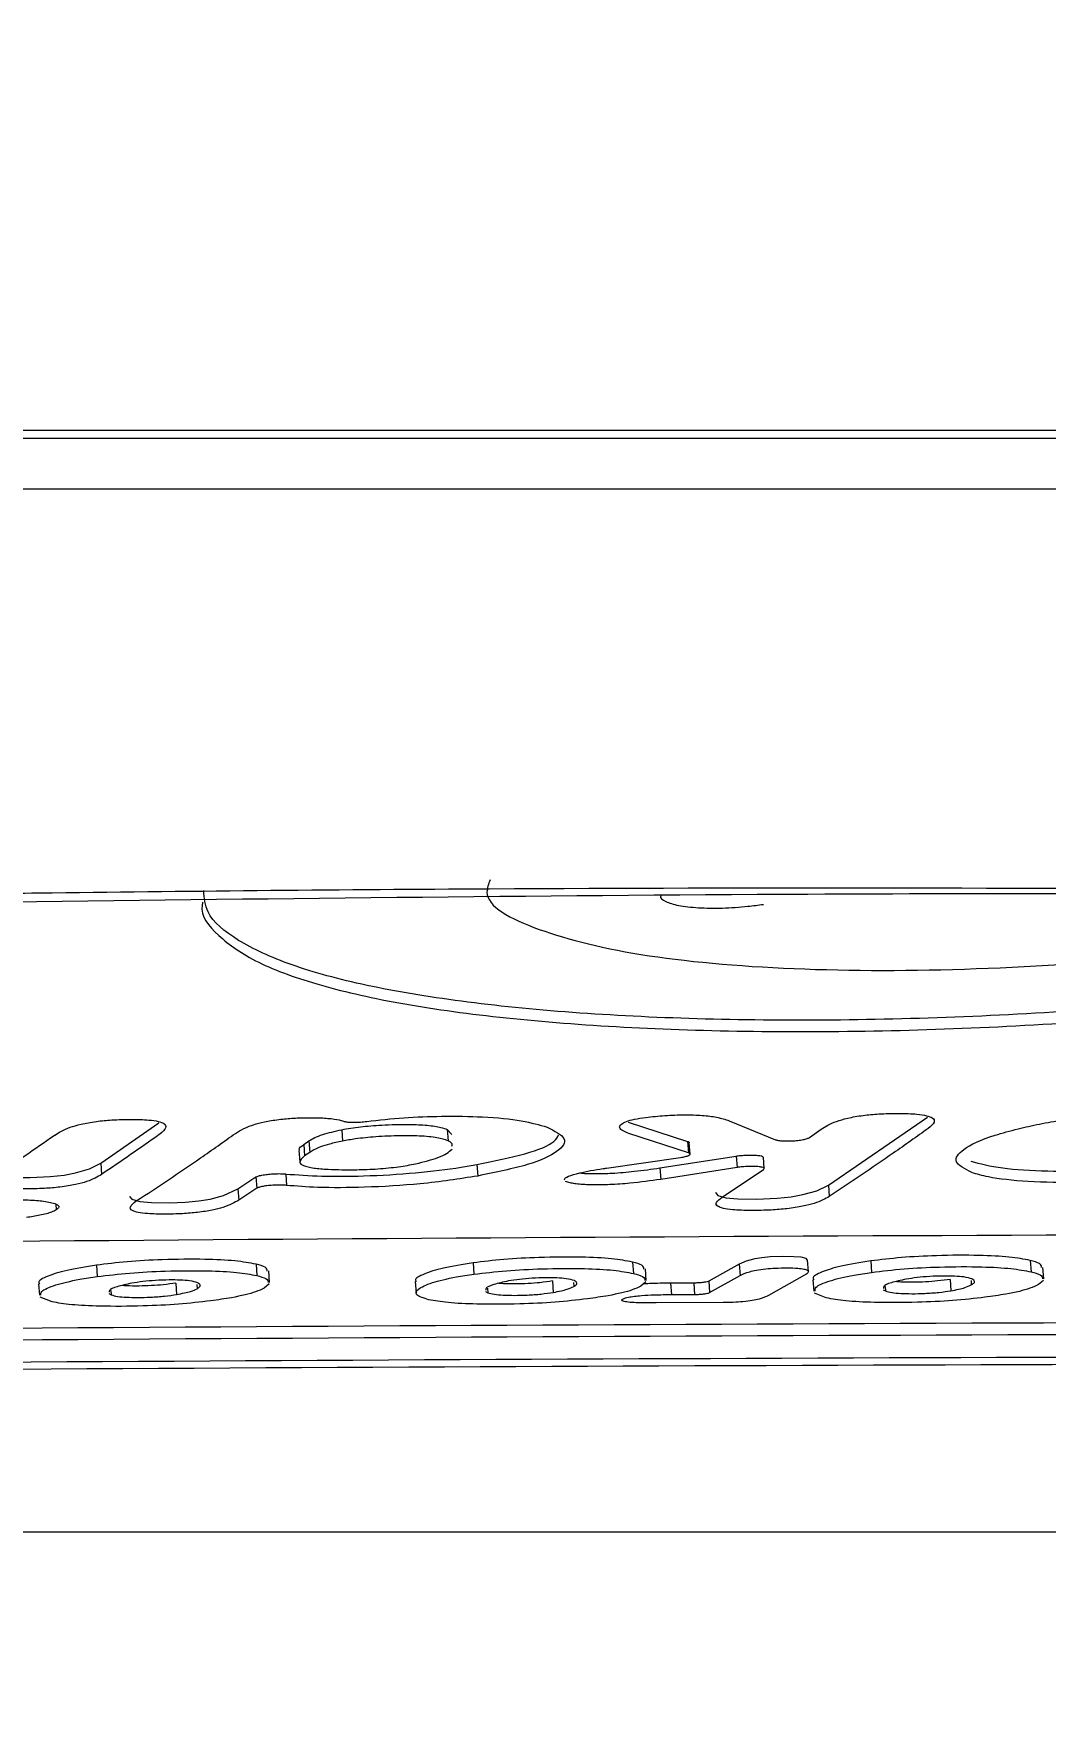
# Model space of a CAD drawing. Header units: millimetres. Extents: x -7735 to 7893, y -6545 to 6034.
# Drawn here: x 4728.61 to 4745.86, y -118.87 to -90.34 of the extents above; entities that cross this region are included whole.
import ezdxf

# ---------------------------------------------------------------- set-up
doc = ezdxf.new("R2010")
doc.units = ezdxf.units.MM
for name, color, linetype in [('DIKOM_ОБЪЕКТ', 7, 'Continuous'), ('DIKOM_РАЗМЕР_ЗОНА', 7, 'Continuous'), ('DIKOM_РАЗМЕР_ОБЪЕКТА', 7, 'Continuous')]:
    doc.layers.add(name, color=color, linetype=linetype)
doc.styles.add('style1', font='arial.ttf', dxfattribs={"width": 0.8})
doc.dimstyles.new('1-50', dxfattribs={"dimtxt": 300, "dimasz": 200, "dimexe": 100, "dimexo": 0, "dimgap": 100, "dimtad": 1, "dimtxsty": 'style1', "dimcen": 200, "dimclrd": 7, "dimclre": 7, "dimclrt": 7, "dimadec": 1, "dimazin": 2, "dimtfac": 1, "dimtmove": 0, "dimatfit": 2, "dimfxl": 0, "dimlwd": 25, "dimlwe": 18, "dimarcsym": 0})

# ---------------------------------------------------------------- blocks, each defined once
blk = doc.blocks.new('*D0')
at = {"layer": 'Defpoints', "color": 0, "transparency": 16777216}
for p in [(5893.216, 882.098), (-4595.736, 266.125), (5893.216, -5840.173)]:
    blk.add_point(p, dxfattribs=at)
at = {"layer": 'DIKOM_РАЗМЕР_ОБЪЕКТА', "color": 7, "lineweight": 18, "transparency": 16777216}
for p, q in [((5893.216, 882.098), (5893.216, -5940.173)), ((-4595.736, 266.125), (-4595.736, -5940.173))]:
    blk.add_line(p, q, dxfattribs=at)
at = {"layer": 'DIKOM_РАЗМЕР_ОБЪЕКТА', "color": 7, "lineweight": 25, "transparency": 16777216}
blk.add_line((-4395.736, -5840.173), (5693.216, -5840.173), dxfattribs=at)
at = {"layer": 'DIKOM_РАЗМЕР_ОБЪЕКТА', "color": 7, "transparency": 16777216}
for points in [[(-4395.736, -5806.84), (-4395.736, -5873.507), (-4595.736, -5840.173)], [(5693.216, -5806.84), (5693.216, -5873.507), (5893.216, -5840.173)]]:
    blk.add_solid(points, dxfattribs=at)
at = {"layer": 'DIKOM_РАЗМЕР_ОБЪЕКТА', "color": 7, "transparency": 16777216, "insert": (648.74, -5587.002), "char_height": 300, "attachment_point": 5, "style": 'style1'}
blk.add_mtext('10450', dxfattribs=at)
blk = doc.blocks.new('*D3')
at = {"layer": 'Defpoints', "color": 0, "transparency": 16777216}
for p in [(-6112.558, 266.125), (7893.216, 266.125), (7893.216, -6445.106)]:
    blk.add_point(p, dxfattribs=at)
at = {"layer": 'DIKOM_РАЗМЕР_ЗОНА', "color": 7, "lineweight": 18, "transparency": 16777216}
for p, q in [((-6112.558, 266.125), (-6112.558, -6545.106)), ((7893.216, 266.125), (7893.216, -6545.106))]:
    blk.add_line(p, q, dxfattribs=at)
at = {"layer": 'DIKOM_РАЗМЕР_ЗОНА', "color": 7, "lineweight": 25, "transparency": 16777216}
blk.add_line((-5912.558, -6445.106), (7693.216, -6445.106), dxfattribs=at)
at = {"layer": 'DIKOM_РАЗМЕР_ЗОНА', "color": 7, "transparency": 16777216}
for points in [[(-5912.558, -6411.773), (-5912.558, -6478.44), (-6112.558, -6445.106)], [(7693.216, -6411.773), (7693.216, -6478.44), (7893.216, -6445.106)]]:
    blk.add_solid(points, dxfattribs=at)
at = {"layer": 'DIKOM_РАЗМЕР_ЗОНА', "color": 7, "transparency": 16777216, "insert": (890.329, -6191.832), "char_height": 300, "attachment_point": 5, "style": 'style1'}
blk.add_mtext('13950', dxfattribs=at)

msp = doc.modelspace()

# ---------------------------------------------------------------- linework, layer by layer
at = {"layer": 'DIKOM_ОБЪЕКТ', "color": 7, "linetype": 'Continuous', "lineweight": 15}
for p, q in [((4659.227, -97.238), (4936.9, -97.238)), ((4659.485, -97.103), (4936.9, -97.103)), ((4936.899, -98.106), (4658.591, -98.106)), ((4729.761, -109.591), (4730.751, -108.903)), ((4738.748, -108.894), (4739.763, -109.223)), ((4740.469, -108.869), (4741.26, -109.193)), ((4742.162, -109.966), (4743.851, -108.806)), ((4733.219, -109.275), (4733.307, -109.214)), ((4733.307, -109.214), (4733.321, -109.408)), ((4733.867, -109.022), (4733.88, -109.216)), ((4735.664, -109.018), (4735.741, -109.106)), ((4735.664, -109.018), (4735.678, -109.211)), ((4739.777, -109.417), (4738.761, -109.088)), ((4739.763, -109.223), (4739.777, -109.417)), ((4739.805, -109.438), (4739.791, -109.244)), ((4741.839, -109.155), (4742.04, -109.012)), ((4733.137, -109.378), (4733.151, -109.572)), ((4733.219, -109.275), (4733.232, -109.469)), ((4733.321, -109.408), (4733.232, -109.469)), ((4738.379, -109.677), (4739.641, -109.495)), ((4739.29, -109.674), (4740.59, -109.472)), ((4740.59, -109.472), (4740.604, -109.665)), ((4741.066, -109.685), (4741.053, -109.491)), ((4729.761, -109.591), (4729.774, -109.785)), ((4732.912, -109.777), (4732.925, -109.971)), ((4736.171, -109.617), (4736.185, -109.811)), ((4739.29, -109.674), (4739.304, -109.868)), ((4740.604, -109.665), (4739.304, -109.868)), ((4740.352, -110.17), (4741.056, -109.7)), ((4732.097, -110.029), (4732.404, -109.827)), ((4732.097, -110.029), (4732.111, -110.223)), ((4732.418, -110.021), (4732.111, -110.223)), ((4732.404, -109.827), (4732.418, -110.021)), ((4737.776, -109.931), (4737.68, -109.902)), ((4742.162, -109.966), (4742.176, -110.16)), ((4728.991, -110.289), (4728.999, -110.389)), ((4741.821, -111.439), (4741.807, -111.244)), ((4745.603, -111.25), (4745.616, -111.444)), ((4729.685, -111.33), (4729.699, -111.524)), ((4732.405, -111.313), (4732.419, -111.508)), ((4732.636, -111.624), (4732.622, -111.429)), ((4736.105, -111.291), (4736.12, -111.485)), ((4738.825, -111.278), (4738.839, -111.472)), ((4739.057, -111.589), (4739.043, -111.395)), ((4740.643, -111.313), (4740.124, -111.604)), ((4740.138, -111.798), (4740.656, -111.508)), ((4740.643, -111.313), (4740.656, -111.508)), ((4741.757, -111.503), (4741.142, -111.847)), ((4742.883, -111.259), (4742.897, -111.453)), ((4745.834, -111.562), (4745.82, -111.368)), ((4728.699, -111.65), (4728.713, -111.844)), ((4729.898, -111.815), (4729.938, -111.837)), ((4729.932, -111.76), (4729.938, -111.837)), ((4731.038, -111.635), (4731.052, -111.83)), ((4731.395, -111.659), (4731.4, -111.731)), ((4732.63, -111.651), (4732.546, -111.722)), ((4735.12, -111.611), (4735.134, -111.805)), ((4736.319, -111.778), (4736.358, -111.8)), ((4736.352, -111.723), (4736.358, -111.8)), ((4737.459, -111.6), (4737.473, -111.794)), ((4737.816, -111.623), (4737.821, -111.695)), ((4739.051, -111.616), (4738.967, -111.687)), ((4739.866, -111.635), (4739.473, -111.637)), ((4739.473, -111.637), (4739.487, -111.831)), ((4739.866, -111.635), (4739.88, -111.83)), ((4740.124, -111.604), (4740.138, -111.798)), ((4741.897, -111.58), (4741.911, -111.774)), ((4742.125, -111.888), (4741.926, -111.805)), ((4743.096, -111.748), (4743.135, -111.77)), ((4743.13, -111.693), (4743.135, -111.77)), ((4744.236, -111.572), (4744.25, -111.766)), ((4744.593, -111.594), (4744.598, -111.667)), ((4745.829, -111.589), (4745.744, -111.661)), ((4728.928, -111.956), (4728.728, -111.874)), ((4740.366, -111.969), (4739.224, -111.974)), ((4739.487, -111.831), (4739.88, -111.83)), ((4660.843, -115.875), (4898.889, -115.875))]:
    msp.add_line(p, q, dxfattribs=at)
at = {"layer": 'DIKOM_ОБЪЕКТ', "color": 7, "linetype": 'Continuous', "lineweight": 15, "flags": 128}
for points in [[(4727.869, -109.727), (4727.868, -109.728), (4727.909, -109.776), (4728.045, -109.815), (4728.246, -109.834), (4728.553, -109.837), (4728.899, -109.821), (4729.133, -109.795), (4729.329, -109.759), (4729.564, -109.69), (4729.761, -109.591), (4729.761, -109.591)], [(4730.249, -110.16), (4730.247, -110.161), (4730.288, -110.208), (4730.424, -110.245), (4730.626, -110.263), (4730.93, -110.267), (4731.205, -110.255), (4731.43, -110.234), (4731.622, -110.203), (4731.851, -110.143), (4732.097, -110.029), (4732.097, -110.029)], [(4740.236, -110.093), (4740.236, -110.094), (4740.277, -110.142), (4740.416, -110.181), (4740.621, -110.199), (4740.935, -110.204), (4741.291, -110.189), (4741.529, -110.164), (4741.728, -110.129), (4741.966, -110.062), (4742.162, -109.966), (4742.162, -109.966)], [(4741.806, -111.245), (4741.807, -111.244), (4741.782, -111.217), (4741.697, -111.196), (4741.572, -111.186), (4741.381, -111.183), (4741.167, -111.191), (4741.025, -111.205), (4740.907, -111.224), (4740.761, -111.262), (4740.643, -111.313), (4740.643, -111.313)]]:
    msp.add_lwpolyline(points, dxfattribs=at)
at = {"layer": 'DIKOM_ОБЪЕКТ', "color": 7, "linetype": 'Continuous', "lineweight": 15}
for points, knots in [([(4659.485, 629.354), (4661.513, 627.016), (4667.017, 620.672), (4675.714, 609.372), (4685.449, 595.203), (4694.771, 579.964), (4703.645, 563.748), (4712.027, 546.623), (4719.886, 528.637), (4727.198, 509.801), (4733.963, 490.165), (4740.163, 469.796), (4745.772, 448.79), (4750.761, 427.245), (4755.111, 405.221), (4758.8, 382.748), (4761.836, 359.872), (4764.214, 336.666), (4765.926, 313.24), (4766.961, 289.702), (4767.311, 266.125), (4766.961, 242.548), (4765.926, 219.01), (4764.214, 195.584), (4761.836, 172.378), (4758.8, 149.501), (4755.111, 127.028), (4750.761, 105.005), (4745.772, 83.46), (4740.163, 62.454), (4733.962, 42.085), (4727.198, 22.448), (4720.225, 4.494), (4713.136, -11.884), (4706.016, -26.803), (4698.516, -41.064), (4690.67, -54.605), (4682.551, -67.311), (4674.179, -79.147), (4666.49, -89.03), (4661.513, -94.766), (4659.485, -97.103)], [0, 0, 0, 0, 0.015653, 0.042491, 0.069412, 0.096377, 0.123342, 0.150264, 0.177101, 0.203938, 0.23086, 0.257824, 0.284789, 0.311711, 0.338548, 0.365385, 0.392306, 0.419271, 0.446235, 0.473156, 0.499993, 0.52683, 0.553752, 0.580716, 0.607681, 0.634603, 0.66144, 0.688277, 0.715198, 0.742163, 0.769127, 0.796049, 0.822886, 0.845964, 0.869165, 0.892393, 0.915621, 0.938822, 0.961584, 0.984347, 1, 1, 1, 1]), ([(4597.642, -143.228), (4598.201, -142.99), (4600.698, -141.925), (4605.095, -139.724), (4610.827, -136.619), (4616.511, -133.188), (4622.145, -129.462), (4627.723, -125.436), (4633.242, -121.116), (4638.698, -116.503), (4644.086, -111.602), (4649.402, -106.417), (4654.642, -100.951), (4659.803, -95.208), (4664.879, -89.194), (4669.868, -82.911), (4674.766, -76.367), (4679.569, -69.565), (4684.273, -62.51), (4688.874, -55.208), (4693.371, -47.665), (4697.758, -39.885), (4702.033, -31.876), (4706.193, -23.643), (4710.235, -15.192), (4714.155, -6.529), (4717.951, 2.338), (4721.619, 11.403), (4725.158, 20.66), (4728.564, 30.101), (4731.835, 39.719), (4734.969, 49.507), (4737.963, 59.458), (4740.815, 69.564), (4743.523, 79.818), (4746.084, 90.212), (4748.498, 100.738), (4750.762, 111.388), (4752.874, 122.154), (4754.833, 133.029), (4756.638, 144.003), (4758.287, 155.069), (4759.779, 166.218), (4761.112, 177.443), (4762.286, 188.734), (4763.3, 200.083), (4764.154, 211.482), (4764.845, 222.922), (4765.375, 234.394), (4765.741, 245.89), (4765.93, 256.137), (4765.956, 262.55), (4765.966, 265.124)], [0, 0, 0, 0, 0.005877, 0.026267, 0.046664, 0.067067, 0.087475, 0.107888, 0.128305, 0.148726, 0.16915, 0.189577, 0.210006, 0.230437, 0.25087, 0.271303, 0.291737, 0.312171, 0.332606, 0.35304, 0.373475, 0.393909, 0.414343, 0.434776, 0.455209, 0.475641, 0.496073, 0.516504, 0.536935, 0.557365, 0.577794, 0.598223, 0.618652, 0.63908, 0.659507, 0.679934, 0.700361, 0.720787, 0.741213, 0.761639, 0.782064, 0.802489, 0.822914, 0.843338, 0.863763, 0.884187, 0.904611, 0.925035, 0.945458, 0.965882, 0.986306, 1, 1, 1, 1]), ([(4727.071, -105.008), (4727.691, -105), (4730.795, -104.959), (4742.92, -104.842), (4754.47, -104.95), (4763.525, -105.035)], [0, 0, 0, 0, 0.051225, 0.256129, 1, 1, 1, 1]), ([(4757.381, -105.091), (4757.039, -105.211), (4756.196, -105.51), (4754.338, -105.964), (4752.024, -106.395), (4749.493, -106.73), (4747.071, -106.96), (4744.617, -107.106), (4742.201, -107.169), (4739.895, -107.146), (4737.759, -107.039), (4735.861, -106.847), (4734.242, -106.576), (4732.958, -106.226), (4732.051, -105.805), (4731.546, -105.376), (4731.522, -105.071), (4731.513, -104.948)], [0, 0, 0, 0, 0.046606, 0.115008, 0.201441, 0.269803, 0.33817, 0.406542, 0.474902, 0.543228, 0.611539, 0.679875, 0.748217, 0.816648, 0.885082, 0.953582, 1, 1, 1, 1]), ([(4736.396, -104.765), (4736.368, -104.835), (4736.241, -105.163), (4737.118, -105.635), (4738.962, -106.096), (4741.683, -106.324), (4744.858, -106.309), (4747.781, -106.092), (4749.431, -105.843), (4750.067, -105.747)], [0, 0, 0, 0, 0.046386, 0.215797, 0.385349, 0.554916, 0.724331, 0.893652, 1, 1, 1, 1]), ([(4726.91, -105.154), (4731.587, -105.096), (4742.411, -104.962), (4754.57, -104.997), (4762.061, -105.15), (4763.363, -105.176)], [0, 0, 0, 0, 0.385976, 0.893255, 1, 1, 1, 1]), ([(4731.499, -105.145), (4731.494, -105.163), (4731.44, -105.368), (4731.731, -105.719), (4732.379, -106.182), (4733.465, -106.573), (4734.886, -106.892), (4736.633, -107.13), (4738.64, -107.288), (4740.86, -107.359), (4743.222, -107.347), (4745.662, -107.248), (4748.111, -107.067), (4750.497, -106.803), (4752.761, -106.463), (4754.821, -106.049), (4756.596, -105.593), (4757.502, -105.253), (4757.928, -105.093)], [0, 0, 0, 0, 0.006252, 0.072975, 0.139696, 0.206521, 0.273337, 0.340191, 0.407056, 0.473834, 0.540615, 0.607308, 0.674011, 0.740699, 0.807384, 0.874151, 0.940912, 1, 1, 1, 1]), ([(4739.305, -105.038), (4739.304, -105.039), (4739.283, -105.075), (4739.376, -105.136), (4739.591, -105.206), (4739.936, -105.245), (4740.35, -105.25), (4740.741, -105.225), (4740.967, -105.194), (4741.054, -105.182)], [0, 0, 0, 0, 0.008934, 0.185132, 0.361369, 0.537587, 0.713802, 0.889769, 1, 1, 1, 1]), ([(4728.975, -109.114), (4729.047, -109.069), (4729.149, -109.005), (4729.415, -108.926), (4729.665, -108.88), (4729.969, -108.851), (4730.281, -108.843), (4730.563, -108.851), (4730.75, -108.879), (4730.862, -108.924), (4730.884, -108.998), (4730.809, -109.06), (4730.765, -109.096)], [0, 0, 0, 0, 0.18782, 0.2696846, 0.3525515, 0.4243366, 0.5118665, 0.6038018, 0.6699952, 0.7360156, 0.8459344, 1, 1, 1, 1]), ([(4732.055, -109.084), (4732.144, -109.03), (4732.261, -108.957), (4732.597, -108.875), (4732.846, -108.839), (4733.143, -108.818), (4733.435, -108.815), (4733.697, -108.831), (4733.831, -108.856), (4733.885, -108.873), (4733.897, -108.877)], [0, 0, 0, 0, 0.320452, 0.424591, 0.529742, 0.621747, 0.753273, 0.860892, 0.968325, 1, 1, 1, 1]), ([(4733.867, -109.022), (4733.97, -109.004), (4734.177, -108.969), (4734.585, -108.937), (4734.983, -108.928), (4735.336, -108.943), (4735.552, -108.976), (4735.631, -109.005), (4735.664, -109.018)], [0, 0, 0, 0, 0.167121, 0.334719, 0.551299, 0.716195, 0.88151, 1, 1, 1, 1]), ([(4733.897, -108.877), (4733.915, -108.881), (4733.949, -108.89), (4734.035, -108.896), (4734.135, -108.896), (4734.224, -108.89), (4734.275, -108.884), (4734.292, -108.882)], [0, 0, 0, 0, 0.219088, 0.439356, 0.658211, 0.877926, 1, 1, 1, 1]), ([(4734.292, -108.882), (4734.502, -108.858), (4734.92, -108.811), (4735.611, -108.788), (4736.321, -108.797), (4736.97, -108.862), (4737.235, -108.94), (4737.367, -108.979)], [0, 0, 0, 0, 0.171665, 0.342489, 0.540974, 0.772414, 1, 1, 1, 1]), ([(4738.761, -109.088), (4738.69, -109.057), (4738.579, -109.009), (4738.615, -108.933), (4738.703, -108.882), (4738.851, -108.841), (4738.981, -108.822), (4739.049, -108.812)], [0, 0, 0, 0, 0.374636, 0.586949, 0.735603, 0.862431, 1, 1, 1, 1]), ([(4739.049, -108.812), (4739.157, -108.8), (4739.373, -108.776), (4739.714, -108.766), (4740.022, -108.775), (4740.294, -108.81), (4740.406, -108.848), (4740.469, -108.869)], [0, 0, 0, 0, 0.185922, 0.372381, 0.559052, 0.748696, 1, 1, 1, 1]), ([(4742.04, -109.012), (4742.111, -108.967), (4742.213, -108.903), (4742.482, -108.823), (4742.735, -108.777), (4743.045, -108.749), (4743.365, -108.742), (4743.656, -108.751), (4743.847, -108.781), (4743.96, -108.828), (4743.982, -108.903), (4743.908, -108.964), (4743.865, -109)], [0, 0, 0, 0, 0.1849236, 0.2675845, 0.351041, 0.423149, 0.512594, 0.6069386, 0.673847, 0.7406155, 0.8505352, 1, 1, 1, 1]), ([(4745.398, -109.006), (4745.515, -108.979), (4745.748, -108.925), (4746.268, -108.833), (4746.708, -108.785), (4746.992, -108.755)], [0, 0, 0, 0, 0.2649038, 0.5263414, 1, 1, 1, 1]), ([(4727.984, -109.801), (4728.306, -109.576), (4728.631, -109.35), (4728.972, -109.116), (4728.975, -109.114)], [0, 0, 0, 0, 0.991614, 1, 1, 1, 1]), ([(4730.765, -109.096), (4730.762, -109.099), (4730.437, -109.334), (4730.104, -109.56), (4729.774, -109.785)], [0, 0, 0, 0, 0.008791, 1, 1, 1, 1]), ([(4730.365, -110.236), (4730.73, -109.996), (4731.295, -109.624), (4731.857, -109.225), (4732.055, -109.084)], [0, 0, 0, 0, 0.647446, 1, 1, 1, 1]), ([(4733.307, -109.214), (4733.338, -109.195), (4733.398, -109.158), (4733.564, -109.091), (4733.751, -109.048), (4733.867, -109.022)], [0, 0, 0, 0, 0.286836, 0.55769, 1, 1, 1, 1]), ([(4733.88, -109.216), (4733.803, -109.232), (4733.592, -109.278), (4733.418, -109.346), (4733.343, -109.394), (4733.321, -109.408)], [0, 0, 0, 0, 0.28822, 0.782628, 1, 1, 1, 1]), ([(4735.678, -109.211), (4735.623, -109.193), (4735.514, -109.155), (4735.21, -109.127), (4734.842, -109.124), (4734.466, -109.138), (4734.123, -109.173), (4733.952, -109.203), (4733.88, -109.216)], [0, 0, 0, 0, 0.1831442, 0.367713, 0.5261057, 0.7186463, 0.8810874, 1, 1, 1, 1]), ([(4735.743, -109.3), (4735.748, -109.282), (4735.758, -109.251), (4735.703, -109.224), (4735.678, -109.211)], [0, 0, 0, 0, 0.545568, 1, 1, 1, 1]), ([(4736.171, -109.617), (4736.462, -109.557), (4737.043, -109.438), (4737.494, -109.255), (4737.545, -109.148), (4737.562, -109.112)], [0, 0, 0, 0, 0.397243, 0.794204, 1, 1, 1, 1]), ([(4737.367, -108.979), (4737.493, -109.042), (4737.744, -109.168), (4737.58, -109.395), (4737.108, -109.622), (4736.491, -109.748), (4736.185, -109.811)], [0, 0, 0, 0, 0.248802, 0.497961, 0.750565, 1, 1, 1, 1]), ([(4739.763, -109.223), (4739.767, -109.225), (4739.785, -109.231), (4739.788, -109.239), (4739.79, -109.244)], [0, 0, 0, 0, 0.266793, 1, 1, 1, 1]), ([(4741.26, -109.193), (4741.275, -109.197), (4741.306, -109.207), (4741.388, -109.214), (4741.485, -109.215), (4741.59, -109.21), (4741.689, -109.199), (4741.772, -109.183), (4741.82, -109.168), (4741.834, -109.158), (4741.839, -109.155)], [0, 0, 0, 0, 0.1342867, 0.2688823, 0.4031092, 0.5375794, 0.6718196, 0.8064073, 0.9410789, 1, 1, 1, 1]), ([(4743.865, -109), (4743.666, -109.142), (4743.104, -109.543), (4742.54, -109.918), (4742.176, -110.16)], [0, 0, 0, 0, 0.353605, 1, 1, 1, 1]), ([(4744.605, -109.753), (4744.49, -109.693), (4744.26, -109.575), (4744.434, -109.35), (4744.835, -109.154), (4745.261, -109.042), (4745.398, -109.006)], [0, 0, 0, 0, 0.274399, 0.548147, 0.854391, 1, 1, 1, 1]), ([(4733.151, -109.377), (4733.147, -109.369), (4733.127, -109.338), (4733.179, -109.302), (4733.219, -109.275)], [0, 0, 0, 0, 0.235411, 1, 1, 1, 1]), ([(4733.232, -109.469), (4733.189, -109.506), (4733.121, -109.565), (4733.196, -109.636), (4733.371, -109.678), (4733.685, -109.703), (4734.064, -109.708), (4734.485, -109.693), (4734.842, -109.656), (4735.033, -109.621), (4735.126, -109.604)], [0, 0, 0, 0, 0.1889898, 0.297216, 0.4062786, 0.5029803, 0.6656177, 0.7783398, 0.8914586, 1, 1, 1, 1]), ([(4735.126, -109.604), (4735.266, -109.569), (4735.586, -109.49), (4735.689, -109.402), (4735.747, -109.353)], [0, 0, 0, 0, 0.439047, 1, 1, 1, 1]), ([(4739.641, -109.495), (4739.67, -109.49), (4739.728, -109.48), (4739.785, -109.461), (4739.81, -109.442), (4739.803, -109.427), (4739.783, -109.42), (4739.777, -109.417)], [0, 0, 0, 0, 0.220449, 0.441684, 0.663066, 0.884802, 1, 1, 1, 1]), ([(4740.59, -109.472), (4740.601, -109.47), (4740.641, -109.464), (4740.721, -109.456), (4740.825, -109.452), (4740.921, -109.455), (4740.996, -109.463), (4741.044, -109.476), (4741.049, -109.487), (4741.051, -109.492)], [0, 0, 0, 0, 0.056506, 0.217573, 0.377753, 0.53793, 0.69809, 0.858317, 1, 1, 1, 1]), ([(4729.774, -109.785), (4729.705, -109.826), (4729.603, -109.885), (4729.337, -109.959), (4729.085, -110.001), (4728.777, -110.027), (4728.458, -110.034), (4728.174, -110.027), (4727.988, -110), (4727.938, -109.977), (4727.914, -109.965)], [0, 0, 0, 0, 0.249168, 0.361615, 0.475189, 0.573021, 0.69477, 0.822395, 0.911334, 1, 1, 1, 1]), ([(4732.404, -109.827), (4732.405, -109.827), (4732.416, -109.821), (4732.446, -109.808), (4732.522, -109.792), (4732.617, -109.779), (4732.721, -109.772), (4732.822, -109.77), (4732.883, -109.774), (4732.909, -109.777), (4732.912, -109.777)], [0, 0, 0, 0, 0.010047, 0.173622, 0.33692, 0.500363, 0.662785, 0.825181, 0.986557, 1, 1, 1, 1]), ([(4732.912, -109.777), (4733.109, -109.792), (4733.502, -109.822), (4734.286, -109.813), (4735.119, -109.766), (4735.765, -109.687), (4736.082, -109.632), (4736.171, -109.617)], [0, 0, 0, 0, 0.21053, 0.419898, 0.671284, 0.907908, 1, 1, 1, 1]), ([(4736.185, -109.811), (4735.868, -109.86), (4735.276, -109.953), (4734.288, -110.008), (4733.486, -110.016), (4733.096, -109.984), (4732.925, -109.971)], [0, 0, 0, 0, 0.3098117, 0.5792756, 0.8150187, 1, 1, 1, 1]), ([(4737.668, -109.876), (4737.665, -109.872), (4737.652, -109.854), (4737.733, -109.812), (4737.94, -109.748), (4738.194, -109.704), (4738.36, -109.68), (4738.379, -109.677)], [0, 0, 0, 0, 0.056201, 0.273805, 0.545084, 0.947307, 1, 1, 1, 1]), ([(4737.926, -109.758), (4737.935, -109.759), (4738.005, -109.769), (4738.198, -109.772), (4738.507, -109.764), (4738.893, -109.731), (4739.148, -109.694), (4739.29, -109.674)], [0, 0, 0, 0, 0.026302, 0.216786, 0.404187, 0.668814, 1, 1, 1, 1]), ([(4741.056, -109.7), (4741.058, -109.699), (4741.069, -109.69), (4741.067, -109.676), (4741.032, -109.661), (4740.965, -109.651), (4740.876, -109.646), (4740.775, -109.648), (4740.679, -109.655), (4740.626, -109.662), (4740.604, -109.665)], [0, 0, 0, 0, 0.044907, 0.187496, 0.329908, 0.472265, 0.613549, 0.75488, 0.896227, 1, 1, 1, 1]), ([(4744.591, -109.559), (4744.751, -109.601), (4745.059, -109.684), (4745.854, -109.732), (4746.631, -109.732), (4747.266, -109.701), (4747.589, -109.665), (4747.708, -109.651)], [0, 0, 0, 0, 0.263532, 0.510117, 0.72982, 0.900121, 1, 1, 1, 1]), ([(4747.722, -109.845), (4747.514, -109.867), (4747.099, -109.909), (4746.339, -109.93), (4745.542, -109.915), (4744.92, -109.846), (4744.693, -109.779), (4744.605, -109.753)], [0, 0, 0, 0, 0.170244, 0.339448, 0.593482, 0.841814, 1, 1, 1, 1]), ([(4732.925, -109.971), (4732.899, -109.969), (4732.845, -109.964), (4732.743, -109.965), (4732.639, -109.972), (4732.543, -109.984), (4732.467, -110), (4732.43, -110.013), (4732.42, -110.02), (4732.418, -110.021)], [0, 0, 0, 0, 0.161521, 0.323544, 0.48556, 0.64761, 0.809934, 0.973134, 1, 1, 1, 1]), ([(4739.304, -109.868), (4739.133, -109.892), (4738.862, -109.931), (4738.437, -109.962), (4738.111, -109.966), (4737.892, -109.952), (4737.805, -109.936), (4737.776, -109.931)], [0, 0, 0, 0, 0.339456, 0.539167, 0.74054, 0.916093, 1, 1, 1, 1]), ([(4727.024, -110.532), (4726.975, -110.517), (4726.877, -110.488), (4726.886, -110.429), (4726.991, -110.369), (4727.197, -110.311), (4727.492, -110.262), (4727.837, -110.226), (4728.197, -110.212), (4728.524, -110.215), (4728.765, -110.234), (4728.865, -110.253), (4728.901, -110.261)], [0, 0, 0, 0, 0.105576, 0.211369, 0.316603, 0.419103, 0.521593, 0.632049, 0.732051, 0.837754, 0.940083, 1, 1, 1, 1]), ([(4728.999, -110.389), (4728.975, -110.402), (4728.916, -110.433), (4728.745, -110.48), (4728.57, -110.507), (4728.491, -110.52)], [0, 0, 0, 0, 0.266133, 0.666757, 1, 1, 1, 1]), ([(4728.901, -110.261), (4728.936, -110.27), (4729.021, -110.293), (4729.06, -110.338), (4729.018, -110.373), (4728.999, -110.389)], [0, 0, 0, 0, 0.272401, 0.663302, 1, 1, 1, 1]), ([(4732.111, -110.223), (4732.037, -110.264), (4731.934, -110.323), (4731.667, -110.394), (4731.428, -110.433), (4731.136, -110.457), (4730.839, -110.464), (4730.571, -110.457), (4730.386, -110.434), (4730.272, -110.396), (4730.242, -110.329), (4730.319, -110.271), (4730.365, -110.236)], [0, 0, 0, 0, 0.195619, 0.27498, 0.355214, 0.426087, 0.509019, 0.596143, 0.661931, 0.727655, 0.835124, 1, 1, 1, 1]), ([(4742.176, -110.16), (4742.106, -110.2), (4742.003, -110.258), (4741.735, -110.329), (4741.478, -110.37), (4741.164, -110.395), (4740.839, -110.401), (4740.546, -110.392), (4740.359, -110.365), (4740.251, -110.323), (4740.237, -110.257), (4740.31, -110.201), (4740.352, -110.17)], [0, 0, 0, 0, 0.182809, 0.266451, 0.351015, 0.423465, 0.514842, 0.610772, 0.677033, 0.743116, 0.855816, 1, 1, 1, 1]), ([(4687.333, -111.422), (4699.944, -111.242), (4725.166, -110.882), (4763.036, -110.734), (4800.931, -110.893), (4826.212, -111.26), (4838.853, -111.443)], [0, 0, 0, 0, 0.249963, 0.499928, 0.749964, 1, 1, 1, 1]), ([(4732.405, -111.313), (4732.295, -111.293), (4732.076, -111.252), (4731.504, -111.226), (4730.862, -111.231), (4730.205, -111.267), (4729.856, -111.309), (4729.685, -111.33)], [0, 0, 0, 0, 0.194925, 0.390232, 0.628788, 0.818529, 1, 1, 1, 1]), ([(4738.825, -111.278), (4738.716, -111.257), (4738.497, -111.216), (4737.924, -111.188), (4737.283, -111.193), (4736.625, -111.228), (4736.276, -111.27), (4736.105, -111.291)], [0, 0, 0, 0, 0.194866, 0.390135, 0.628664, 0.81854, 1, 1, 1, 1]), ([(4745.603, -111.25), (4745.493, -111.229), (4745.274, -111.187), (4744.701, -111.158), (4744.06, -111.162), (4743.402, -111.196), (4743.053, -111.238), (4742.883, -111.259)], [0, 0, 0, 0, 0.1947406, 0.3901197, 0.6286434, 0.8185248, 1, 1, 1, 1]), ([(4745.794, -111.37), (4745.794, -111.347), (4745.793, -111.302), (4745.664, -111.267), (4745.603, -111.25)], [0, 0, 0, 0, 0.5206115, 1, 1, 1, 1]), ([(4729.685, -111.33), (4729.504, -111.359), (4729.143, -111.416), (4728.837, -111.521), (4728.676, -111.601), (4728.713, -111.64), (4728.72, -111.648)], [0, 0, 0, 0, 0.300317, 0.600201, 0.9281, 1, 1, 1, 1]), ([(4728.737, -111.842), (4728.736, -111.821), (4728.734, -111.765), (4728.957, -111.67), (4729.31, -111.583), (4729.597, -111.54), (4729.699, -111.524)], [0, 0, 0, 0, 0.203086, 0.533829, 0.83358, 1, 1, 1, 1]), ([(4729.699, -111.524), (4729.88, -111.503), (4730.241, -111.459), (4730.913, -111.425), (4731.549, -111.421), (4732.103, -111.449), (4732.314, -111.488), (4732.419, -111.508)], [0, 0, 0, 0, 0.1913013, 0.383057, 0.6221095, 0.812544, 1, 1, 1, 1]), ([(4732.595, -111.432), (4732.595, -111.409), (4732.596, -111.365), (4732.467, -111.33), (4732.405, -111.313)], [0, 0, 0, 0, 0.5207548, 1, 1, 1, 1]), ([(4732.419, -111.508), (4732.479, -111.524), (4732.608, -111.559), (4732.612, -111.603), (4732.614, -111.626)], [0, 0, 0, 0, 0.473769, 1, 1, 1, 1]), ([(4736.105, -111.291), (4735.925, -111.319), (4735.563, -111.377), (4735.257, -111.482), (4735.096, -111.562), (4735.133, -111.602), (4735.14, -111.609)], [0, 0, 0, 0, 0.300358, 0.60027, 0.928192, 1, 1, 1, 1]), ([(4735.348, -111.919), (4735.265, -111.892), (4735.098, -111.84), (4735.152, -111.736), (4735.371, -111.631), (4735.731, -111.543), (4736.017, -111.5), (4736.12, -111.485)], [0, 0, 0, 0, 0.216475, 0.432627, 0.66797, 0.881383, 1, 1, 1, 1]), ([(4736.12, -111.485), (4736.3, -111.463), (4736.662, -111.42), (4737.333, -111.386), (4737.97, -111.383), (4738.524, -111.412), (4738.735, -111.452), (4738.839, -111.472)], [0, 0, 0, 0, 0.1913258, 0.3830937, 0.6221552, 0.812591, 1, 1, 1, 1]), ([(4739.016, -111.397), (4739.016, -111.374), (4739.016, -111.33), (4738.887, -111.295), (4738.825, -111.278)], [0, 0, 0, 0, 0.52066, 1, 1, 1, 1]), ([(4738.839, -111.472), (4738.9, -111.489), (4739.029, -111.524), (4739.033, -111.568), (4739.036, -111.591)], [0, 0, 0, 0, 0.473778, 1, 1, 1, 1]), ([(4740.656, -111.508), (4740.701, -111.485), (4740.765, -111.454), (4740.929, -111.415), (4741.083, -111.392), (4741.269, -111.379), (4741.461, -111.376), (4741.635, -111.38), (4741.749, -111.395), (4741.818, -111.417), (4741.831, -111.454), (4741.784, -111.485), (4741.757, -111.503)], [0, 0, 0, 0, 0.188733, 0.270188, 0.352676, 0.42439, 0.51168, 0.60342, 0.669394, 0.735306, 0.845342, 1, 1, 1, 1]), ([(4742.883, -111.259), (4742.702, -111.287), (4742.34, -111.344), (4742.034, -111.45), (4741.873, -111.53), (4741.911, -111.571), (4741.918, -111.578)], [0, 0, 0, 0, 0.300509, 0.600444, 0.928316, 1, 1, 1, 1]), ([(4741.935, -111.773), (4741.934, -111.751), (4741.931, -111.694), (4742.155, -111.599), (4742.507, -111.511), (4742.794, -111.468), (4742.897, -111.453)], [0, 0, 0, 0, 0.202878, 0.533524, 0.833287, 1, 1, 1, 1]), ([(4742.897, -111.453), (4743.077, -111.431), (4743.439, -111.388), (4744.11, -111.355), (4744.747, -111.353), (4745.302, -111.383), (4745.512, -111.424), (4745.616, -111.444)], [0, 0, 0, 0, 0.191462, 0.38321, 0.622242, 0.812772, 1, 1, 1, 1]), ([(4744.609, -111.565), (4744.571, -111.553), (4744.507, -111.532), (4744.318, -111.517), (4744.116, -111.514), (4743.892, -111.521), (4743.666, -111.541), (4743.548, -111.56), (4743.487, -111.569)], [0, 0, 0, 0, 0.219863, 0.366208, 0.512068, 0.678018, 0.835706, 1, 1, 1, 1]), ([(4745.616, -111.444), (4745.677, -111.461), (4745.806, -111.496), (4745.81, -111.541), (4745.813, -111.564)], [0, 0, 0, 0, 0.4738123, 1, 1, 1, 1]), ([(4730.289, -111.638), (4730.199, -111.657), (4730.018, -111.696), (4729.895, -111.752), (4729.9, -111.782), (4729.902, -111.793)], [0, 0, 0, 0, 0.391085, 0.779898, 1, 1, 1, 1]), ([(4731.038, -111.635), (4730.97, -111.645), (4730.846, -111.664), (4730.621, -111.681), (4730.406, -111.687), (4730.227, -111.687), (4730.15, -111.679), (4730.126, -111.676)], [0, 0, 0, 0, 0.252693, 0.460819, 0.66878, 0.89701, 1, 1, 1, 1]), ([(4731.411, -111.63), (4731.373, -111.618), (4731.309, -111.598), (4731.12, -111.584), (4730.918, -111.581), (4730.694, -111.589), (4730.468, -111.609), (4730.35, -111.628), (4730.289, -111.638)], [0, 0, 0, 0, 0.219838, 0.366217, 0.512113, 0.678057, 0.835717, 1, 1, 1, 1]), ([(4731.052, -111.83), (4731.098, -111.821), (4731.189, -111.804), (4731.314, -111.771), (4731.367, -111.746), (4731.4, -111.731)], [0, 0, 0, 0, 0.279115, 0.553967, 1, 1, 1, 1]), ([(4731.4, -111.731), (4731.416, -111.721), (4731.446, -111.702), (4731.466, -111.667), (4731.432, -111.645), (4731.411, -111.63)], [0, 0, 0, 0, 0.2731264, 0.5463815, 1, 1, 1, 1]), ([(4732.546, -111.722), (4732.501, -111.743), (4732.382, -111.799), (4732.071, -111.876), (4731.755, -111.921), (4731.633, -111.939)], [0, 0, 0, 0, 0.272844, 0.718108, 1, 1, 1, 1]), ([(4736.71, -111.6), (4736.619, -111.619), (4736.438, -111.659), (4736.316, -111.714), (4736.321, -111.745), (4736.322, -111.756)], [0, 0, 0, 0, 0.391317, 0.779944, 1, 1, 1, 1]), ([(4736.358, -111.8), (4736.39, -111.81), (4736.448, -111.827), (4736.613, -111.842), (4736.809, -111.846), (4737.034, -111.841), (4737.275, -111.824), (4737.406, -111.804), (4737.473, -111.794)], [0, 0, 0, 0, 0.185202, 0.334872, 0.484414, 0.646029, 0.820491, 1, 1, 1, 1]), ([(4737.459, -111.6), (4737.391, -111.61), (4737.267, -111.629), (4737.042, -111.646), (4736.826, -111.651), (4736.646, -111.651), (4736.568, -111.642), (4736.543, -111.64)], [0, 0, 0, 0, 0.251148, 0.45805, 0.664766, 0.892074, 1, 1, 1, 1]), ([(4737.832, -111.594), (4737.793, -111.582), (4737.729, -111.561), (4737.54, -111.547), (4737.338, -111.544), (4737.114, -111.551), (4736.888, -111.571), (4736.77, -111.59), (4736.71, -111.6)], [0, 0, 0, 0, 0.219882, 0.366227, 0.5121, 0.678043, 0.835714, 1, 1, 1, 1]), ([(4737.473, -111.794), (4737.519, -111.786), (4737.61, -111.769), (4737.735, -111.735), (4737.788, -111.71), (4737.821, -111.695)], [0, 0, 0, 0, 0.279125, 0.553996, 1, 1, 1, 1]), ([(4737.821, -111.695), (4737.836, -111.685), (4737.866, -111.666), (4737.886, -111.631), (4737.853, -111.608), (4737.832, -111.594)], [0, 0, 0, 0, 0.273129, 0.546472, 1, 1, 1, 1]), ([(4738.967, -111.687), (4738.922, -111.709), (4738.803, -111.766), (4738.491, -111.842), (4738.176, -111.887), (4738.053, -111.905)], [0, 0, 0, 0, 0.272875, 0.718106, 1, 1, 1, 1]), ([(4739.473, -111.637), (4739.353, -111.638), (4739.199, -111.639), (4739.044, -111.649), (4739.01, -111.651)], [0, 0, 0, 0, 0.78218, 1, 1, 1, 1]), ([(4740.124, -111.604), (4740.116, -111.607), (4740.1, -111.614), (4740.055, -111.622), (4740.001, -111.629), (4739.94, -111.633), (4739.891, -111.635), (4739.867, -111.635), (4739.866, -111.635)], [0, 0, 0, 0, 0.206866, 0.424363, 0.560784, 0.77467, 0.987989, 1, 1, 1, 1]), ([(4739.88, -111.83), (4739.903, -111.829), (4739.949, -111.828), (4740.019, -111.823), (4740.079, -111.815), (4740.12, -111.806), (4740.133, -111.8), (4740.138, -111.798)], [0, 0, 0, 0, 0.212278, 0.425062, 0.638502, 0.853774, 1, 1, 1, 1]), ([(4743.487, -111.569), (4743.396, -111.589), (4743.215, -111.628), (4743.093, -111.684), (4743.098, -111.715), (4743.1, -111.726)], [0, 0, 0, 0, 0.39134, 0.780068, 1, 1, 1, 1]), ([(4743.135, -111.77), (4743.167, -111.78), (4743.225, -111.798), (4743.39, -111.813), (4743.587, -111.818), (4743.811, -111.813), (4744.053, -111.796), (4744.184, -111.776), (4744.25, -111.766)], [0, 0, 0, 0, 0.185151, 0.334744, 0.484242, 0.645812, 0.820227, 1, 1, 1, 1]), ([(4744.236, -111.572), (4744.168, -111.582), (4744.044, -111.6), (4743.819, -111.617), (4743.604, -111.623), (4743.421, -111.622), (4743.342, -111.613), (4743.316, -111.61)], [0, 0, 0, 0, 0.24989, 0.455701, 0.661329, 0.887482, 1, 1, 1, 1]), ([(4744.25, -111.766), (4744.296, -111.758), (4744.387, -111.741), (4744.512, -111.707), (4744.565, -111.682), (4744.598, -111.667)], [0, 0, 0, 0, 0.2788686, 0.5538167, 1, 1, 1, 1]), ([(4744.598, -111.667), (4744.613, -111.657), (4744.644, -111.638), (4744.664, -111.603), (4744.63, -111.58), (4744.609, -111.565)], [0, 0, 0, 0, 0.273224, 0.546508, 1, 1, 1, 1]), ([(4745.744, -111.661), (4745.699, -111.682), (4745.581, -111.739), (4745.269, -111.816), (4744.953, -111.861), (4744.831, -111.878)], [0, 0, 0, 0, 0.272782, 0.71809, 1, 1, 1, 1]), ([(4731.633, -111.939), (4731.453, -111.959), (4731.094, -112), (4730.422, -112.032), (4729.788, -112.035), (4729.235, -112.01), (4729.029, -111.974), (4728.928, -111.956)], [0, 0, 0, 0, 0.191414, 0.383314, 0.626846, 0.815874, 1, 1, 1, 1]), ([(4729.938, -111.837), (4729.97, -111.846), (4730.028, -111.864), (4730.193, -111.878), (4730.389, -111.882), (4730.614, -111.877), (4730.855, -111.859), (4730.986, -111.84), (4731.052, -111.83)], [0, 0, 0, 0, 0.185456, 0.335122, 0.484709, 0.646345, 0.820495, 1, 1, 1, 1]), ([(4738.053, -111.905), (4737.874, -111.925), (4737.515, -111.966), (4736.843, -111.997), (4736.209, -112), (4735.656, -111.974), (4735.45, -111.937), (4735.348, -111.919)], [0, 0, 0, 0, 0.191445, 0.383355, 0.626898, 0.815911, 1, 1, 1, 1]), ([(4739.224, -111.974), (4739.107, -111.974), (4738.937, -111.974), (4738.749, -111.962), (4738.657, -111.948), (4738.628, -111.926), (4738.659, -111.902), (4738.734, -111.878), (4738.851, -111.859), (4739.004, -111.845), (4739.224, -111.834), (4739.391, -111.832), (4739.487, -111.831)], [0, 0, 0, 0, 0.184369, 0.267506, 0.351739, 0.424137, 0.513778, 0.608025, 0.674235, 0.74011, 0.851814, 1, 1, 1, 1]), ([(4741.142, -111.847), (4741.098, -111.868), (4741.035, -111.897), (4740.871, -111.934), (4740.716, -111.955), (4740.536, -111.967), (4740.424, -111.969), (4740.366, -111.969)], [0, 0, 0, 0, 0.371131, 0.536182, 0.70305, 0.847477, 1, 1, 1, 1]), ([(4744.831, -111.878), (4744.652, -111.898), (4744.293, -111.939), (4743.62, -111.969), (4742.986, -111.971), (4742.433, -111.944), (4742.227, -111.907), (4742.125, -111.888)], [0, 0, 0, 0, 0.191561, 0.383436, 0.62693, 0.816022, 1, 1, 1, 1]), ([(4837.926, -112.848), (4811.894, -112.572), (4759.825, -112.019), (4707.835, -112.563), (4681.837, -112.835)], [0, 0, 0, 0, 0.499952, 1, 1, 1, 1]), ([(4681.851, -113.03), (4707.844, -112.758), (4759.834, -112.213), (4811.903, -112.767), (4837.94, -113.043)], [0, 0, 0, 0, 0.4999535, 1, 1, 1, 1]), ([(4681.046, -113.385), (4707.041, -113.131), (4759.034, -112.621), (4811.1, -113.139), (4837.136, -113.398)], [0, 0, 0, 0, 0.499959, 1, 1, 1, 1]), ([(4680.778, -113.498), (4706.773, -113.25), (4758.767, -112.752), (4810.832, -113.258), (4836.867, -113.511)], [0, 0, 0, 0, 0.4999597, 1, 1, 1, 1])]:
    msp.add_open_spline(points, degree=3, knots=knots, dxfattribs=at)

# ---------------------------------------------------------------- dimensions: what is measured, and where the dimension line sits
at = {"layer": 'DIKOM_РАЗМЕР_ЗОНА'}
dim = msp.add_linear_dim(base=(7893.216, -6445.106), p1=(-6112.558, 266.125), p2=(7893.216, 266.125), text='13950', dimstyle='1-50', dxfattribs=at)
dim.commit()
dim.dimension.update_dxf_attribs({"geometry": '*D3', "text_midpoint": (890.329, -6445.106), "dimtype": 160})
at = {"layer": 'DIKOM_РАЗМЕР_ОБЪЕКТА'}
dim = msp.add_linear_dim(base=(5893.216, -5840.173), p1=(-4595.736, 266.125), p2=(5893.216, 882.098), text='10450', dimstyle='1-50', dxfattribs=at)
dim.commit()
dim.dimension.update_dxf_attribs({"geometry": '*D0', "text_midpoint": (648.74, -5840.173), "dimtype": 160})

doc.saveas('drawing.dxf')
